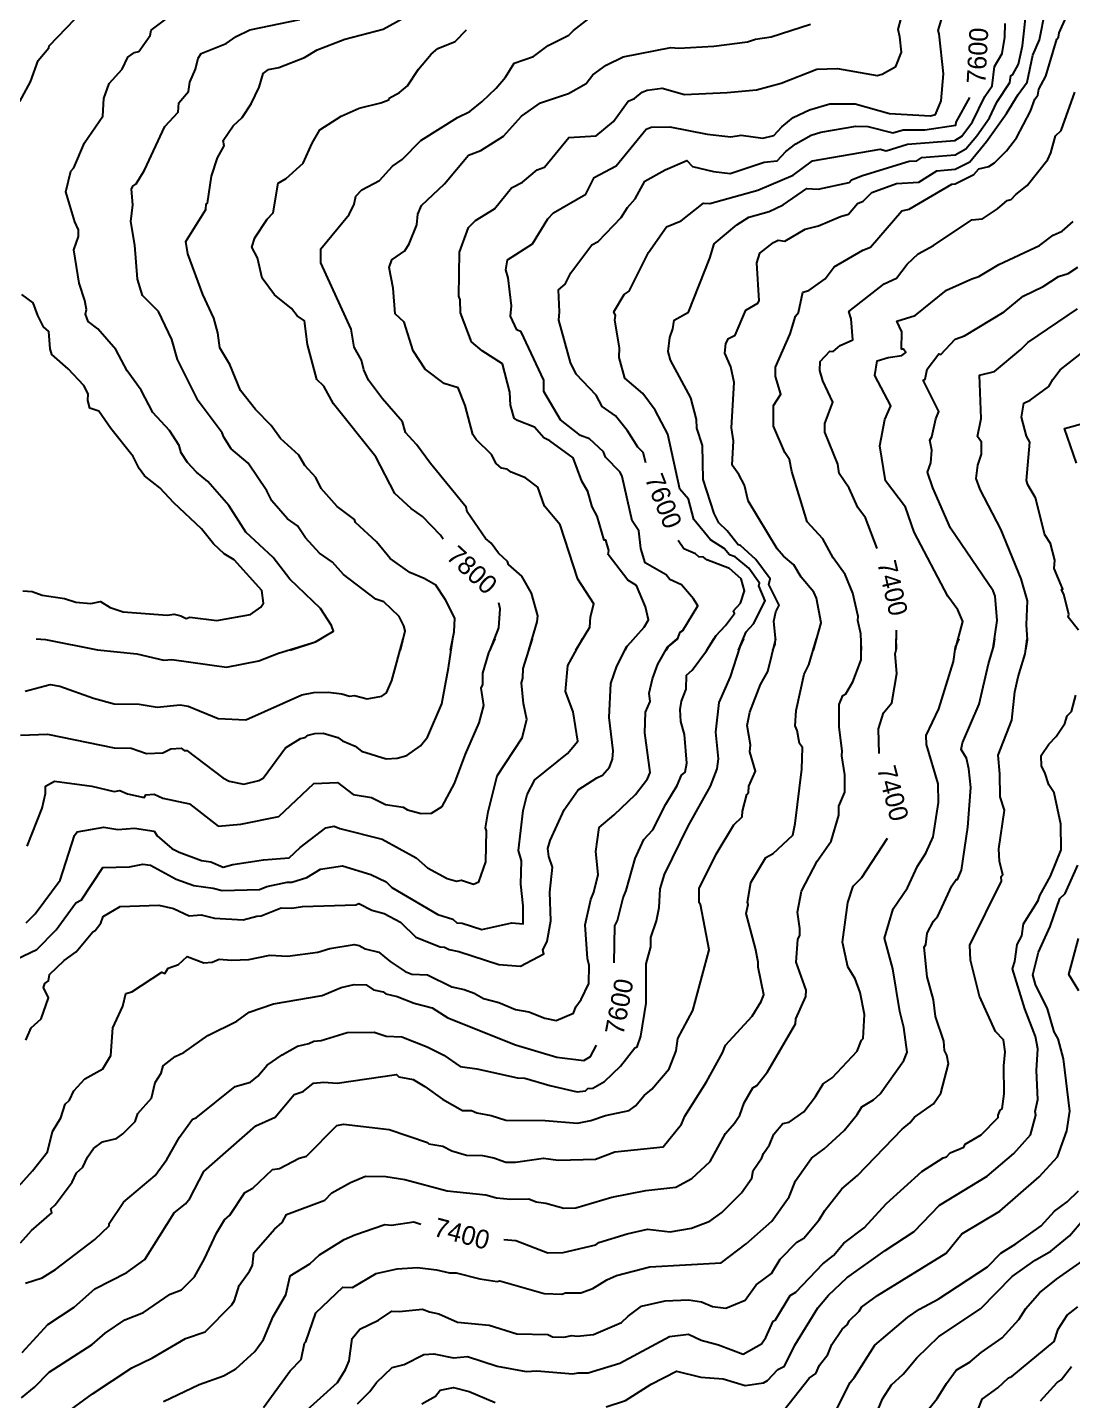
# Model space of a CAD drawing. Extents: x 9339 to 13216, y 3769 to 6935.
# Drawn here: x 12219 to 12642, y 4220 to 4776 of the extents above; entities that cross this region are included whole.
import ezdxf
from ezdxf.enums import TextEntityAlignment as Align

# ---------------------------------------------------------------- set-up
doc = ezdxf.new("R2010")
doc.units = 0
doc.header["$MEASUREMENT"] = 0
for name, color, linetype in [('DTM_SURFACE_CON', 9, 'Continuous'), ('DTM_SURFACE_ICON', 251, 'Continuous'), ('DTM_TEXT_ICON', 251, 'Continuous')]:
    doc.layers.add(name, color=color, linetype=linetype)
doc.styles.add('TMODELF', font='tmodelf')

msp = doc.modelspace()

# ---------------------------------------------------------------- linework, layer by layer
at = {"layer": 'DTM_SURFACE_CON', "linetype": 'Continuous', "flags": 128}
for points, elevation in [([(12216.01, 4745.87), (12220.33, 4753.9), (12223.44, 4762.46), (12227.72, 4767.56), (12227.94, 4768.38), (12241.75, 4782.88)], 2426.21), ([(12390.19, 4523.96), (12391.76, 4531.3), (12391.94, 4536.83), (12388.21, 4544.35), (12384.27, 4550.25), (12379.62, 4552.97), (12373.76, 4555.37), (12365.83, 4561.01), (12360.26, 4567.74), (12351.79, 4575.64), (12351.43, 4576.75), (12344.41, 4582.01), (12337.97, 4589.38), (12335.77, 4593.83), (12331.32, 4598.69), (12328.93, 4602.82), (12321.53, 4609.6), (12317.63, 4614.79), (12311.35, 4621.33), (12305.25, 4628.92), (12300.96, 4639.49), (12296.99, 4646.24), (12296.15, 4652.38), (12294.49, 4658.28), (12290.04, 4667.81), (12283.98, 4684.34), (12283.15, 4689.31), (12291.25, 4702.26), (12291.34, 4704.34), (12291.91, 4704.81), (12293.62, 4715.75), (12296.03, 4723.05), (12298.73, 4727.96), (12298.23, 4730.14), (12302.26, 4736.02), (12305.98, 4739.42), (12309.58, 4745.01), (12312.79, 4751.65), (12314.46, 4757.23), (12316.68, 4758.8), (12320.74, 4759.69), (12331.14, 4763.74), (12336.24, 4766.86), (12347.46, 4771.09), (12362.93, 4775.2), (12377.72, 4783.26)], 2389.63), ([(12460.8, 4523.96), (12461.75, 4525.64), (12468.49, 4533.3), (12470.31, 4536.14), (12469.14, 4541.5), (12465.4, 4550.08), (12461.92, 4552.29), (12453.99, 4562.61), (12454.21, 4564.23), (12453, 4568.5), (12452.42, 4568.47), (12449.58, 4578.08), (12447.45, 4581.96), (12445.81, 4588.16), (12443.33, 4592.27), (12439.83, 4601.81), (12430.42, 4608.61), (12427.94, 4609.9), (12424.21, 4614.15), (12417.28, 4616.82), (12416.01, 4617.74), (12414.48, 4623.06), (12414.2, 4628.29), (12411.3, 4639.77), (12403.05, 4645.04), (12398.77, 4648.61), (12394.21, 4660.37), (12394.12, 4665.62), (12393.65, 4667.12), (12393.91, 4684.9), (12397.47, 4694.92), (12400.27, 4697.8), (12408.02, 4702.46), (12414.93, 4710.99), (12419.28, 4713.22), (12425.22, 4718.27), (12428.28, 4719.3), (12438.05, 4731.38), (12449.2, 4732.05), (12456.14, 4737.87), (12462.11, 4745.99), (12464.61, 4747.12), (12467.76, 4749.72), (12469.81, 4750.51), (12475.89, 4751.29), (12484.84, 4748.7), (12502.18, 4749.52), (12513.92, 4750.68), (12523.9, 4753.36), (12538.42, 4759.03), (12546.68, 4759.32), (12562.8, 4756.41), (12564.74, 4756.99), (12570.32, 4760.04), (12572.56, 4765.84), (12572.01, 4772.08), (12571.29, 4775.04), (12573.69, 4784.21)], 2340.86), ([(12477.5, 4523.96), (12478.19, 4525.3), (12481.96, 4528.33), (12483.09, 4531.19), (12484.25, 4531.94), (12490.28, 4541.82), (12488.53, 4544.74), (12483.65, 4550.35), (12478.89, 4552.54), (12477.46, 4554.4), (12468.97, 4559.31), (12467.24, 4565.06), (12466.33, 4572.23), (12463.68, 4576.29), (12459.6, 4594.15), (12458.82, 4595.98), (12452.97, 4601.99), (12452.08, 4604.24), (12446.38, 4609.48), (12442.77, 4610.73), (12434.66, 4617.11), (12427.99, 4628.64), (12427.93, 4633.22), (12418.83, 4652.77), (12417.08, 4653.47), (12414.55, 4659.04), (12414.88, 4663.22), (12413.56, 4674.53), (12412.62, 4677.83), (12413.32, 4681.79), (12423.34, 4688.36), (12429.61, 4698.49), (12431.94, 4700.9), (12444.92, 4708.41), (12448.39, 4715.15), (12457.26, 4719.9), (12469.29, 4734.65), (12471.44, 4735.53), (12478.86, 4735.64), (12494.05, 4732.67), (12503.61, 4731.6), (12507.71, 4732.28), (12516.55, 4731.02), (12521.05, 4732.18), (12524.25, 4735.71), (12528.86, 4739.38), (12535.47, 4742.51), (12543.63, 4744.93), (12553.88, 4744.96), (12567.83, 4741.03), (12584.32, 4740.1), (12586.34, 4740.6), (12588.62, 4746.24), (12589.59, 4757.12), (12587.92, 4773.3), (12587.42, 4774.69), (12590.05, 4783.09)], 2328.67), ([(12520.62, 4523.96), (12521.49, 4526.36), (12521.71, 4528.81), (12521.03, 4535.62), (12521.77, 4539.46), (12523.14, 4542.17), (12519.01, 4550.53), (12519.56, 4552.79), (12513.72, 4560.6), (12507.44, 4566.3), (12506.61, 4566.57), (12502.15, 4572.26), (12498.79, 4575.41), (12496.92, 4579.21), (12492.46, 4593.03), (12492.09, 4606.7), (12489.88, 4613.72), (12489.75, 4617.25), (12487.42, 4626.08), (12479.14, 4641.22), (12478.26, 4644.8), (12478.91, 4650.4), (12480.18, 4653.91), (12480.62, 4657.41), (12486.43, 4660.64), (12495.14, 4682.49), (12496.84, 4688.36), (12505.96, 4695.98), (12510.81, 4699.06), (12519.07, 4701.35), (12524.75, 4704.14), (12534.37, 4710.7), (12538.98, 4710.38), (12551.44, 4713.09), (12552.45, 4714.2), (12556.82, 4716), (12575.74, 4721.78), (12578.78, 4721.92), (12580.85, 4723.24), (12594.27, 4724.32), (12598.65, 4726.69), (12603.05, 4731.99), (12608.21, 4739.33), (12611.23, 4745.59), (12616.48, 4753.53), (12616.84, 4756.38), (12617.63, 4756.8), (12619.97, 4761.04), (12621.51, 4768.41), (12623.24, 4783.17)], 2292.1), ([(12556.47, 4523.96), (12556.14, 4530.6), (12554.92, 4535.97), (12555.07, 4537.5), (12552.94, 4547.04), (12549.79, 4554.49), (12545.04, 4561.31), (12540.81, 4568.91), (12534.44, 4575.8), (12528.3, 4596.26), (12527.35, 4601.03), (12525.39, 4603.96), (12520.81, 4614.6), (12520.79, 4622.89), (12523.77, 4627.56), (12521.61, 4634.71), (12521.64, 4638.48), (12527.62, 4651.96), (12529.75, 4659.1), (12530.92, 4660.48), (12532.78, 4668.72), (12535.13, 4669.45), (12541.76, 4674.16), (12545.33, 4679.03), (12557.03, 4685.81), (12560.12, 4687.01), (12572.69, 4701.72), (12575.74, 4702.36), (12592.95, 4712.5), (12594.33, 4712.61), (12601.9, 4716.35), (12603.88, 4718.73), (12607.88, 4719.64), (12610.25, 4721.1), (12615.07, 4725.91), (12619.15, 4731.17), (12624.84, 4742.02), (12626.53, 4746.88), (12627.79, 4748.44), (12628.16, 4750.84), (12631.04, 4756.18), (12635.4, 4771.08), (12636.08, 4771.92), (12636.45, 4773.67), (12641.55, 4785.16)], 2267.71), ([(12325.4, 4523.96), (12335.68, 4527.29), (12342.94, 4531.63), (12342.15, 4533.86), (12337.68, 4540.83), (12325.22, 4552.66), (12318.46, 4561.37), (12307.5, 4571.72), (12300.57, 4582.46), (12292.02, 4592.19), (12287.45, 4595.95), (12283.81, 4599.91), (12281.27, 4603.83), (12280.5, 4606.68), (12276.59, 4612.81), (12269.89, 4620.05), (12265.13, 4629.09), (12259.41, 4636.95), (12254.83, 4645.64), (12247.58, 4653.98), (12243.63, 4656.9), (12242.61, 4659.93), (12242.94, 4661.72), (12242.34, 4665.41), (12240.06, 4672.38), (12237.82, 4685.91), (12239.74, 4691.32), (12239.78, 4693.96), (12238.28, 4697.19), (12234.69, 4709.35), (12236.65, 4717.73), (12237.86, 4719.13), (12242.16, 4729.25), (12249.59, 4740.04), (12250, 4747.09), (12252.16, 4753.23), (12257.44, 4759.03), (12259.78, 4763.85), (12262.37, 4765.69), (12264.19, 4766.07), (12268.74, 4772.62), (12269.1, 4774.76), (12276.18, 4780.03)], 2414.02), ([(12370.01, 4523.96), (12371.84, 4531.71), (12371.37, 4533.79), (12369.45, 4537.57), (12363.2, 4543.46), (12359.97, 4544.54), (12346.98, 4554.61), (12342.52, 4559.59), (12337.3, 4563.12), (12331.56, 4569.42), (12328.31, 4574.21), (12324.31, 4577.13), (12317.95, 4584.4), (12315.97, 4588.37), (12308.39, 4599.58), (12301.56, 4605.43), (12298.49, 4610.09), (12297.84, 4611.9), (12288.19, 4624.8), (12279.81, 4641.51), (12277.52, 4649.56), (12272.07, 4660.98), (12265.61, 4667.38), (12263.59, 4674.08), (12262.61, 4687.73), (12260.94, 4697.34), (12261.79, 4704.08), (12261.14, 4710.45), (12261.7, 4711.64), (12263.06, 4712.58), (12266.52, 4718.13), (12274.65, 4735.74), (12280.02, 4741.65), (12280.39, 4745.39), (12284.29, 4749.93), (12284.85, 4753.69), (12287.14, 4758.93), (12288.17, 4763.41), (12289.4, 4765.3), (12299.55, 4769.38), (12303.52, 4772.27), (12309, 4774.93), (12329.26, 4779.1)], 2401.82), ([(12421.95, 4523.96), (12425.23, 4535.37), (12425.5, 4537.76), (12422.96, 4547.02), (12419.12, 4553.88), (12413.7, 4558.64), (12413.22, 4559.77), (12409.61, 4563.17), (12406.7, 4567.22), (12404.41, 4569.14), (12396.98, 4579.9), (12396.6, 4581.74), (12382.18, 4599.43), (12376.44, 4607.19), (12371.96, 4611.93), (12370.75, 4616.37), (12362.68, 4625.58), (12357.09, 4633.15), (12355.12, 4637.39), (12354.21, 4641.27), (12351.24, 4646.52), (12350.05, 4653.76), (12337.74, 4680.7), (12337.73, 4686.26), (12349.21, 4700.25), (12351.3, 4704.37), (12351.88, 4707.55), (12354.35, 4710.11), (12361.56, 4714.01), (12366.78, 4719.76), (12370.63, 4722.44), (12378.16, 4730.16), (12393.01, 4739.42), (12398.01, 4741.89), (12402.99, 4745.86), (12408.75, 4751.34), (12412.44, 4755.76), (12415.96, 4761.46), (12423.73, 4764.08), (12429.78, 4768.56), (12438.05, 4772.7), (12439.9, 4774.67), (12448.47, 4781.25)], 2365.25), ([(12506.76, 4523.96), (12509.81, 4531.31), (12512.78, 4534.54), (12517.42, 4543.91), (12514.88, 4549.98), (12515.13, 4550.99), (12510.81, 4557.07), (12505.37, 4561.69), (12503, 4562.45), (12500.94, 4565.07), (12495.37, 4568.51), (12488.69, 4576.74), (12486.43, 4584.99), (12482.98, 4589.11), (12478.09, 4611.33), (12472.93, 4621), (12468.02, 4627.84), (12460.71, 4633.94), (12458.4, 4642.4), (12458.54, 4646.29), (12456.63, 4657.46), (12456.96, 4659.3), (12456.25, 4660.88), (12460.5, 4667.86), (12462.47, 4669.11), (12470.28, 4684.79), (12477.57, 4695.19), (12483.54, 4697.58), (12492.51, 4704.83), (12495.14, 4704.58), (12514.58, 4709.98), (12528.75, 4716.09), (12536.61, 4721.94), (12563.97, 4726.6), (12566.41, 4726), (12575.04, 4728.68), (12594.24, 4730.18), (12597.03, 4731.86), (12601.39, 4737.63), (12606.38, 4747.97), (12609.23, 4752.29), (12610.22, 4760.1), (12613.38, 4765.33), (12614.43, 4771.91), (12614.54, 4777.51)], 2304.29), ([(12536.97, 4523.96), (12540.09, 4534.94), (12538.26, 4545), (12537.15, 4547.4), (12532, 4553.45), (12529.06, 4558.48), (12524.91, 4561.9), (12522.38, 4564.92), (12510.63, 4584.33), (12509.17, 4590.68), (12506.86, 4594.98), (12504.14, 4598.78), (12504.71, 4608.61), (12503.81, 4613.93), (12504.96, 4632.22), (12503.66, 4638.54), (12501.15, 4644.04), (12501.61, 4648.05), (12502.61, 4650.03), (12505.31, 4651.43), (12509.72, 4661.52), (12514.57, 4664.38), (12515.02, 4665.24), (12514.06, 4680.6), (12515.38, 4684.53), (12520.79, 4688.8), (12522.69, 4689.78), (12525.4, 4689.41), (12533.72, 4694.24), (12539.02, 4695.61), (12547.99, 4699.41), (12551.17, 4700.29), (12554.82, 4704.61), (12557.17, 4705.56), (12560.68, 4709.06), (12570.64, 4712.78), (12579.57, 4713.21), (12586.9, 4717.87), (12594.3, 4718.47), (12600.28, 4721.52), (12607.06, 4729.7), (12615.02, 4741.03), (12619.76, 4748.79), (12623.43, 4753.67), (12625.79, 4764.6), (12628.47, 4770.82), (12630.76, 4782.5)], 2279.9), ([(12440.87, 4523.96), (12446.51, 4533.27), (12446.85, 4537.43), (12448.14, 4542.66), (12441.7, 4552.64), (12434.64, 4574.69), (12428.18, 4582.16), (12425.59, 4589.87), (12420.6, 4593.6), (12414.75, 4595.94), (12413.14, 4597.21), (12410.84, 4597.57), (12408.71, 4599.52), (12406.74, 4603.15), (12400.54, 4609.13), (12399.2, 4611.24), (12396.12, 4622.86), (12393.35, 4630.07), (12387.67, 4631.83), (12379.96, 4637.6), (12375.18, 4645.05), (12371.47, 4656.65), (12367.85, 4660.07), (12367.05, 4670.41), (12365.35, 4678.7), (12366.43, 4681.79), (12371.77, 4685.54), (12373.45, 4688.27), (12376.57, 4696.01), (12377, 4700.26), (12378.45, 4703.87), (12387.81, 4712.62), (12397.51, 4724.22), (12402.44, 4726.03), (12411.68, 4731.88), (12419, 4739.91), (12426.61, 4745.38), (12438.01, 4749.13), (12445.07, 4753.24), (12447.74, 4756.7), (12453.24, 4760.67), (12460, 4763.91), (12479.33, 4767.73), (12482.52, 4767.46), (12496.67, 4768.25), (12510.38, 4770.02), (12513.61, 4771.19), (12519.89, 4772.09), (12535.82, 4777.21)], 2353.06), ([(12594.39, 4523.96), (12597.42, 4535.53), (12595.41, 4540.21), (12591.32, 4545.78), (12577.76, 4571.73), (12574.27, 4581.76), (12566.11, 4592.47), (12563.91, 4606.59), (12565.88, 4617.27), (12568.27, 4622.84), (12561.81, 4635.08), (12562.72, 4640.97), (12567.2, 4642.35), (12572.82, 4643.18), (12574.41, 4644.37), (12573.49, 4645.71), (12572.61, 4645.71), (12572.75, 4652.66), (12570.8, 4657.07), (12578.11, 4659.32), (12590.88, 4669.64), (12601.06, 4674.23), (12603.88, 4675.05), (12612.03, 4679.91), (12628.37, 4687.62), (12633.96, 4691.83), (12637.54, 4693.4), (12642.02, 4697.38)], 2243.33), ([(12609.52, 4523.96), (12611.26, 4535.99), (12610.55, 4545.75), (12609.68, 4547.91), (12592.46, 4573.32), (12585.35, 4589.63), (12583.13, 4595.89), (12584.49, 4599.71), (12584.83, 4604.87), (12584.11, 4608.93), (12584.94, 4610.2), (12586.51, 4617.58), (12587.77, 4620.55), (12581.38, 4633.14), (12582.24, 4633.51), (12583.04, 4637.61), (12587.67, 4643.87), (12588.54, 4643.59), (12594.3, 4649.73), (12598.15, 4651.06), (12614.1, 4660.86), (12621.78, 4667.16), (12629.89, 4671.03), (12636.09, 4675.04), (12640.06, 4676.27), (12643.96, 4678.87)], 2231.14), ([(12217.31, 4547.95), (12221.01, 4547.64), (12225.07, 4546.13), (12234.13, 4544.84), (12238.73, 4543.37), (12244.72, 4542.78), (12248.63, 4543.67), (12252.6, 4541.21), (12257.79, 4539.47), (12275.69, 4538.08), (12278.48, 4538.47), (12281.21, 4537.84), (12283.28, 4536.71), (12284.79, 4537.23), (12295.74, 4535.88), (12309.3, 4538.36), (12313.48, 4541.37), (12314.56, 4542.89), (12313.89, 4548.01), (12302.73, 4560.45), (12298.7, 4562.92), (12294.31, 4567), (12289.49, 4573.08), (12278.31, 4583.51), (12272.69, 4589.58), (12266.49, 4594.41), (12264.36, 4597.42), (12261.94, 4602.35), (12252.81, 4613.66), (12247.99, 4620.57), (12244.34, 4621.87), (12243.53, 4624.92), (12243.63, 4627.66), (12241.88, 4631.01), (12235.62, 4637.71), (12229, 4643.5), (12228.28, 4645.88), (12227.78, 4652.8), (12225.59, 4654.69), (12223.26, 4659.28), (12221.48, 4664.5), (12216.91, 4667.78)], 2426.21), ([(12622.88, 4523.96), (12623.55, 4528.14), (12623.11, 4534.2), (12623.64, 4543.95), (12621.04, 4552.86), (12612.85, 4572.89), (12604.43, 4588.98), (12602.78, 4593.38), (12603.47, 4598.79), (12604.94, 4603.26), (12605.01, 4608.02), (12603.32, 4610.36), (12604.83, 4617.69), (12604.17, 4635.24), (12610.22, 4636.62), (12620.9, 4645.56), (12623.67, 4648.46), (12643.8, 4662.08)], 2218.94), ([(12644.15, 4531.98), (12640.02, 4537.27), (12640.25, 4538.55), (12638.29, 4546.47), (12637.34, 4548.5), (12637.85, 4548.55), (12634.39, 4556.94), (12634.68, 4560.32), (12632.84, 4567.1), (12630.6, 4570.64), (12626.87, 4585.57), (12623.75, 4590.83), (12623.24, 4592.54), (12624.56, 4608.14), (12623.12, 4610.56), (12621.19, 4618.17), (12622.11, 4623.81), (12624.68, 4625.11), (12632.19, 4630.55), (12633.76, 4633.45), (12636.79, 4637.34), (12646.04, 4644.63)], 2206.75), ([(12211.91, 4302.85), (12221.17, 4313.24), (12227.23, 4321.04), (12229.19, 4329.18), (12232.61, 4334.74), (12234.42, 4340.31), (12236.09, 4341.85), (12237.89, 4345.71), (12242.27, 4350.49), (12249.57, 4354.5), (12252.84, 4359.96), (12253.61, 4371.16), (12257.64, 4379.9), (12258.89, 4384.99), (12261.28, 4385.77), (12273.49, 4393.66), (12274.69, 4393.19), (12276.04, 4395.3), (12280.24, 4396.76), (12283.74, 4399.96), (12290.49, 4397.47), (12293.81, 4397.69), (12296.61, 4398.91), (12301.61, 4398.47), (12308.65, 4398.76), (12317.11, 4400.57), (12324.33, 4400.2), (12336.51, 4401.81), (12341.42, 4403.2), (12351.29, 4404.8), (12353.24, 4404.45), (12355.7, 4403.16), (12361.17, 4401.8), (12365.8, 4397.94), (12371.83, 4393.99), (12374.64, 4392.89), (12380.86, 4392.61), (12390.72, 4387.69), (12395.71, 4386.63), (12399.85, 4385.16), (12403.51, 4383.06), (12409.78, 4381.43), (12416.45, 4378.61), (12421.9, 4377.57), (12428.41, 4375.12), (12432.96, 4374.16), (12439.92, 4377.06), (12440.87, 4379.59), (12443.03, 4382.63), (12446.22, 4389.13), (12446.34, 4396.38), (12445.61, 4399.18), (12444.62, 4412.77), (12446.92, 4423.12), (12448.2, 4426.01), (12450, 4433.12), (12449.05, 4442.44), (12450.3, 4452.18), (12456.36, 4457.26), (12465, 4465.57), (12469.84, 4471.9), (12471.04, 4474.51), (12468.87, 4490.44), (12469.13, 4498.82), (12470.91, 4503.11), (12470.63, 4506.54), (12471.85, 4512.4), (12474.11, 4518.29), (12477.97, 4525.15), (12481.85, 4528.54)], 2328.67), ([(12214.64, 4398.98), (12222.96, 4402.79), (12230.79, 4410.82), (12238.63, 4421.66), (12240.93, 4422.99), (12249.58, 4436.02), (12260.33, 4436.26), (12265.78, 4437.32), (12268.92, 4436.9), (12279.3, 4431.33), (12286.42, 4428.78), (12294.26, 4427.67), (12297.89, 4426.68), (12313, 4427.15), (12316, 4428.38), (12324.13, 4430.06), (12326.03, 4430.06), (12332.06, 4431.92), (12337.61, 4435.28), (12346.5, 4436.63), (12358.04, 4433.14), (12364.22, 4430.22), (12366.45, 4427.96), (12385.15, 4417.01), (12391.1, 4415.09), (12392.75, 4413.68), (12394.99, 4413.46), (12402.85, 4410.9), (12414.96, 4413.65), (12419.55, 4413.27), (12419.6, 4420.49), (12418.71, 4429.31), (12418.9, 4438.76), (12417.71, 4442.92), (12419.65, 4459.08), (12421.19, 4465.56), (12424.35, 4471.5), (12437.58, 4482.16), (12441.78, 4487.16), (12439.78, 4499.03), (12436.69, 4507.24), (12437.69, 4517.73), (12443.65, 4528.54)], 2353.06), ([(12216.36, 4489.5), (12227.25, 4490.01), (12254.16, 4484.44), (12261.13, 4484.25), (12267.27, 4482.14), (12273.91, 4482.41), (12277.16, 4484), (12281.3, 4484.35), (12282.52, 4483.32), (12283.56, 4483.4), (12298.18, 4472.24), (12300.74, 4470.99), (12306.59, 4469.77), (12312.67, 4471.17), (12314.48, 4472.12), (12323.44, 4484.47), (12329.59, 4488.2), (12331.42, 4488.59), (12332.67, 4489.52), (12335.32, 4490.16), (12338.79, 4490.29), (12344.64, 4488.65), (12346.48, 4487.23), (12351.6, 4485.05), (12354.16, 4483.07), (12364.24, 4480.03), (12368.62, 4480.3), (12372.61, 4481.26), (12378.12, 4485.26), (12380.94, 4488.74), (12386.7, 4502.17), (12389.45, 4516.76), (12391.1, 4528.54)], 2389.63), ([(12216.75, 4221.52), (12221.97, 4225.73), (12227.93, 4231.83), (12245.35, 4242.99), (12250.6, 4247.68), (12258.47, 4252.98), (12266.12, 4255.99), (12276.91, 4263.44), (12281.38, 4265.16), (12286.64, 4270.44), (12290.79, 4277.7), (12295.55, 4288.05), (12298.78, 4293.49), (12300.91, 4295.4), (12306.98, 4304.58), (12310.31, 4306.33), (12318.18, 4313.84), (12321.09, 4314.3), (12329.01, 4318.35), (12332, 4319.25), (12344.19, 4331.66), (12346.92, 4332.11), (12365.46, 4329.95), (12380.87, 4324.72), (12381.47, 4324.15), (12387.1, 4323.21), (12390.78, 4321.4), (12396.71, 4319.59), (12403.14, 4319.48), (12407.8, 4318.58), (12412.66, 4316.77), (12416.57, 4316.86), (12427.78, 4318.4), (12433.72, 4317.54), (12448.9, 4318.04), (12456.71, 4320.97), (12476.18, 4323.04), (12483.71, 4332.16), (12484.93, 4335.38), (12493.82, 4349.34), (12500.2, 4361.03), (12501.43, 4364.12), (12512.21, 4375.82), (12515.9, 4381.74), (12516.91, 4384.46), (12514.6, 4395.63), (12514.65, 4397.72), (12513.64, 4403.25), (12509.86, 4417.45), (12510.56, 4421.07), (12510.29, 4422.03), (12511.74, 4429.94), (12517.72, 4439.99), (12520.75, 4441.71), (12528.64, 4449.14), (12529.63, 4453.75), (12532.3, 4475.84), (12532.55, 4484.49), (12531.36, 4486.11), (12530.42, 4491.48), (12529.57, 4493.37), (12530, 4499.53), (12533.27, 4514.26), (12535.11, 4517.94), (12538.22, 4528.54)], 2279.9), ([(12216.94, 4239.85), (12227.34, 4251.17), (12238.08, 4258.1), (12246.42, 4265.55), (12259.32, 4272.12), (12266.57, 4277.45), (12278.52, 4296.24), (12283.01, 4299.93), (12284.76, 4302.11), (12290.5, 4312.96), (12311.48, 4331.45), (12319.25, 4335.03), (12327, 4344.12), (12330.59, 4345.41), (12334.88, 4348.7), (12338.96, 4349.1), (12344.32, 4348.77), (12368.38, 4352.23), (12369.3, 4351.31), (12375.1, 4350.26), (12379.84, 4347.46), (12386.94, 4342.26), (12395.11, 4337.65), (12398.76, 4337.64), (12400.83, 4336.79), (12406.72, 4335.7), (12412.58, 4333.85), (12428.49, 4333.72), (12441.61, 4332.59), (12446.99, 4333.66), (12452.97, 4335.68), (12462.45, 4337.67), (12465.01, 4339.61), (12468.59, 4343.81), (12471.69, 4346.35), (12478.67, 4354.6), (12481.48, 4361.89), (12482.13, 4366.82), (12488.21, 4378.12), (12494.78, 4402.66), (12491.38, 4421), (12490.85, 4421.75), (12490.79, 4427.53), (12497.7, 4441.44), (12504.85, 4453.21), (12508.24, 4456.49), (12508.33, 4458.79), (12510.02, 4465.52), (12510.79, 4466.32), (12510.83, 4468.91), (12513.56, 4474.94), (12511.33, 4482.77), (12511.57, 4485.57), (12510.26, 4493.52), (12511.23, 4498.9), (12515.65, 4510.1), (12518.53, 4515.28), (12521.77, 4528.54)], 2292.1), ([(12218.14, 4507.29), (12228.26, 4510.01), (12232.26, 4509.36), (12245.87, 4504.45), (12254.25, 4502.28), (12264.33, 4502.05), (12271.58, 4500.86), (12280.89, 4501.76), (12284.17, 4501.22), (12296.19, 4496.31), (12307.39, 4495.69), (12330.03, 4505.84), (12334.92, 4506.85), (12340.77, 4506.91), (12346.28, 4506.24), (12349.31, 4505.38), (12351.45, 4505.61), (12356.54, 4504.2), (12362.4, 4505.26), (12364.4, 4506.64), (12366.48, 4511.62), (12371.14, 4528.54)], 2401.82), ([(12218.31, 4267.81), (12225.1, 4270.04), (12230.49, 4273.36), (12246.38, 4285.45), (12252.11, 4291.1), (12252.2, 4291.99), (12257.96, 4300.58), (12270.81, 4311.47), (12275.56, 4317.93), (12280.66, 4326.97), (12285.87, 4334.14), (12287.39, 4334.69), (12303.18, 4347.35), (12309.28, 4349.19), (12312.32, 4351.53), (12316.01, 4356.04), (12322.08, 4360.23), (12328.32, 4363.69), (12332.95, 4364.79), (12334.9, 4365.73), (12337.96, 4366), (12348.48, 4369.2), (12359.3, 4369.43), (12364.25, 4367.83), (12370.5, 4367.45), (12380.84, 4363.4), (12387.49, 4360.05), (12394.16, 4355.55), (12400.85, 4354.54), (12417.32, 4350.96), (12420.28, 4350.8), (12430.33, 4347.8), (12441.39, 4345.23), (12444.79, 4345.67), (12445.79, 4346.61), (12447.74, 4346.79), (12452.45, 4349.44), (12459.01, 4355.68), (12464.74, 4363.09), (12465.69, 4363.43), (12467.2, 4367.79), (12469.41, 4381.13), (12469.34, 4396.97), (12471.29, 4403.92), (12471.25, 4407.65), (12473.52, 4414.46), (12474.67, 4419.86), (12474.95, 4427.41), (12476.8, 4433.12), (12486.38, 4452.73), (12495.34, 4468.91), (12498.09, 4475.99), (12498.66, 4479.96), (12497.54, 4490.72), (12498.86, 4502.72), (12503.42, 4513.19), (12507.32, 4525.35), (12508.84, 4528.54)], 2304.29), ([(12218.44, 4366.12), (12220.64, 4371.17), (12224.69, 4374.74), (12227.6, 4383.25), (12225.66, 4387.5), (12226.09, 4389.11), (12227.59, 4390.17), (12228.1, 4392.78), (12234.01, 4398.41), (12238.82, 4401.86), (12245.57, 4409.95), (12246.51, 4410.51), (12248.81, 4413.55), (12249.72, 4416.14), (12256.68, 4420.24), (12272.28, 4420.8), (12278.18, 4419.42), (12284.55, 4416.44), (12289.38, 4416.81), (12294.74, 4415.53), (12306.38, 4414.87), (12311.83, 4416.37), (12313.71, 4416.41), (12321.68, 4419.69), (12326, 4419.5), (12330.35, 4420.18), (12351.9, 4420.86), (12353.18, 4421.43), (12358.41, 4418.72), (12363.41, 4417.34), (12369.97, 4413.88), (12376.14, 4407.88), (12386.05, 4403.92), (12387.8, 4403.72), (12389.69, 4402.81), (12393.54, 4401.98), (12409.8, 4396.72), (12418.48, 4396.13), (12428.01, 4401.07), (12427.5, 4402.53), (12429.3, 4406.22), (12430.78, 4414.45), (12430.39, 4426.04), (12431.53, 4436.18), (12429.96, 4440.44), (12429.65, 4443.72), (12430.52, 4446.9), (12436.19, 4459.39), (12441.91, 4467.48), (12449.39, 4472.35), (12451.63, 4473.34), (12454.46, 4476.64), (12455.71, 4479.9), (12456.04, 4483.23), (12454.33, 4496.65), (12455.1, 4510.41), (12457.45, 4517.46), (12461.57, 4525.42), (12464.3, 4528.54)], 2340.86), ([(12218.66, 4413.65), (12222.25, 4417.23), (12232.33, 4430.85), (12238.15, 4448.96), (12239.24, 4450.38), (12249.96, 4452.33), (12255.68, 4451.42), (12262.43, 4451.92), (12270.34, 4450.72), (12271.62, 4448.88), (12277.55, 4443.76), (12280.44, 4442.2), (12289.54, 4438.87), (12293.26, 4438.34), (12298.22, 4436.19), (12302.18, 4437.27), (12314.56, 4439.08), (12325, 4439.87), (12329.44, 4444.12), (12339.78, 4452.11), (12343.14, 4452.74), (12345.46, 4451.78), (12362.58, 4447.53), (12376.29, 4439.86), (12380.96, 4435.93), (12388.92, 4431.61), (12392.64, 4430.45), (12394.62, 4430.87), (12399.58, 4429.25), (12401.71, 4430.15), (12404.47, 4438.26), (12404.79, 4450.81), (12404.35, 4452.03), (12405.42, 4458.56), (12409.13, 4473.04), (12419.15, 4488.52), (12421.14, 4495.9), (12419.8, 4502.3), (12418.89, 4510.78), (12419.51, 4512.55), (12419.59, 4516.47), (12423.37, 4528.54)], 2365.25), ([(12222.6, 4528.54), (12226.45, 4528.2), (12247.49, 4524.02), (12263.43, 4522.43), (12274.26, 4519.91), (12277.56, 4520.13), (12299.67, 4517.12), (12312.77, 4519.59), (12320.71, 4522.72), (12335.68, 4527.29), (12337.75, 4528.54)], 2414.02), ([(12229.98, 4211.7), (12245.37, 4223.1), (12261.37, 4233.61), (12269.75, 4237.61), (12283.01, 4245.42), (12290.95, 4248.11), (12301.81, 4259.13), (12302.87, 4260.85), (12304.77, 4266.94), (12308.96, 4272.69), (12310.08, 4275), (12310.68, 4280.05), (12319.09, 4289.7), (12322.19, 4292.38), (12323.93, 4295.61), (12339.43, 4301.49), (12342.27, 4304.45), (12349.71, 4308.63), (12355.86, 4311.2), (12364.01, 4310.97), (12371.7, 4309.73), (12388.94, 4305.18), (12404.53, 4303.55), (12408.85, 4302.38), (12414.49, 4301.8), (12421.84, 4301.94), (12424.88, 4300.81), (12428.81, 4300.26), (12436, 4298.2), (12440.93, 4298.31), (12455.53, 4302.69), (12469.22, 4305.38), (12481.35, 4306.72), (12487.86, 4310.16), (12495.27, 4317.08), (12501.48, 4328.37), (12505.14, 4332.59), (12507.19, 4335.81), (12508.98, 4340.78), (12512.51, 4346.9), (12514.12, 4347.76), (12518.49, 4353.36), (12529.76, 4372.77), (12529.91, 4374.73), (12533.97, 4383.88), (12534.05, 4386.39), (12530.02, 4397.73), (12530.72, 4406.9), (12531.44, 4408.65), (12531.53, 4411.35), (12530.57, 4417.98), (12532.16, 4426.4), (12538.45, 4438.54), (12544.16, 4446.71), (12547.34, 4457.23), (12547.33, 4460.84), (12549.68, 4466.43), (12549.7, 4473.52), (12548.44, 4481.14), (12548.67, 4483.23), (12547.46, 4492.81), (12547.44, 4501.89), (12548.94, 4505.63), (12550.13, 4506.31), (12552.95, 4511.11), (12556.33, 4520.04), (12556.28, 4528.54)], 2267.71), ([(12314.65, 4217.59), (12325.43, 4232.39), (12329.77, 4236.99), (12331.17, 4243.57), (12331.77, 4244.1), (12335.74, 4255.88), (12346.65, 4266.29), (12350.6, 4266.04), (12360.2, 4271.79), (12368.59, 4273.68), (12376.93, 4274.22), (12384.58, 4273.19), (12389.75, 4271.98), (12392.45, 4271.99), (12402.15, 4269.62), (12409.03, 4268.55), (12410.18, 4268.83), (12428.1, 4263.64), (12435.24, 4263.45), (12436.74, 4263.92), (12442.92, 4263.91), (12447.85, 4265.73), (12453.48, 4269.19), (12457.36, 4270.88), (12470.78, 4274.39), (12499.66, 4276.12), (12509.81, 4283.77), (12520.24, 4292.89), (12527.16, 4302.8), (12529.71, 4309.31), (12536.23, 4318.36), (12541.37, 4322.17), (12549.47, 4329.66), (12554.69, 4336.02), (12556.55, 4339.14), (12561.29, 4342.01), (12564.02, 4344.51), (12573.61, 4357.96), (12574.93, 4361.31), (12573.6, 4371.28), (12571.89, 4377.69), (12569.09, 4395.05), (12565.69, 4407.4), (12569.3, 4419.33), (12574.99, 4427.8), (12579.11, 4436.51), (12582.49, 4441.77), (12585.39, 4448.47), (12587.62, 4462.25), (12587.42, 4469.87), (12582.69, 4485.78), (12582.54, 4489.42), (12587.72, 4500.21), (12593.62, 4519.32), (12594.49, 4525.2), (12595.88, 4528.54)], 2243.33), ([(12329.45, 4214.01), (12344.46, 4227.62), (12347.76, 4232.92), (12349.2, 4236.43), (12350.47, 4245.44), (12353.56, 4249.3), (12361.14, 4252.81), (12366.56, 4256.48), (12369.5, 4256.32), (12378.87, 4257.34), (12381.71, 4256.19), (12385.56, 4255.48), (12393.07, 4252.01), (12405.86, 4250.87), (12416.99, 4247.32), (12429.53, 4247.04), (12431.42, 4246.18), (12436.1, 4246), (12439.25, 4246.64), (12441.42, 4246.38), (12448.03, 4247.07), (12459.36, 4251.89), (12462.04, 4254.51), (12467.46, 4258.56), (12477.03, 4260.7), (12486.43, 4261.12), (12491.7, 4260.3), (12496.19, 4258.36), (12501.64, 4257.73), (12509.35, 4261), (12513.82, 4267.14), (12520.02, 4271.78), (12523.57, 4277.54), (12530.23, 4284.43), (12533.14, 4286.09), (12539.31, 4293.43), (12541.62, 4297.3), (12548.51, 4306.01), (12554.85, 4311.36), (12572.86, 4330.12), (12575.95, 4332.65), (12577.94, 4335.01), (12585.62, 4340.39), (12588.48, 4344.72), (12591.57, 4356.53), (12590.9, 4360.14), (12590.03, 4362.04), (12589.74, 4365.72), (12586.31, 4375.7), (12585.52, 4382.49), (12583.02, 4391.72), (12581.77, 4403.79), (12582.43, 4404.86), (12582.95, 4409.46), (12585.51, 4414.33), (12587.37, 4416.31), (12593.03, 4428.57), (12594.78, 4431.11), (12595.26, 4431.19), (12596.82, 4434.93), (12599.39, 4452.35), (12600.65, 4468.35), (12599.83, 4475.94), (12598.87, 4480.29), (12596.79, 4483.72), (12597.34, 4486.42), (12604.04, 4502.05), (12607.81, 4518.4), (12610.03, 4525.72), (12610.36, 4528.54)], 2231.14), ([(12352.64, 4219.02), (12357.57, 4224.03), (12360.33, 4227.64), (12366.65, 4233.74), (12371.49, 4234.96), (12379.5, 4238.95), (12383.53, 4239.25), (12391.38, 4237.69), (12397.13, 4238.21), (12409.11, 4234.2), (12420.78, 4232.09), (12425.19, 4232.43), (12439.74, 4231.11), (12441.89, 4231.6), (12445.94, 4231.56), (12458.72, 4235.44), (12478.81, 4246.29), (12486.43, 4247.16), (12491.62, 4244.73), (12498.58, 4242.91), (12508.62, 4239.15), (12516.04, 4243.27), (12517.77, 4245.92), (12520.78, 4252.52), (12521.69, 4253.06), (12527.61, 4262.89), (12529.83, 4264.19), (12540.86, 4275.72), (12545.13, 4279), (12549.25, 4284.04), (12557.49, 4290.23), (12566.61, 4300.13), (12580.78, 4313), (12589.44, 4318.6), (12590.87, 4318.97), (12592.34, 4320.54), (12597.84, 4322.89), (12598.34, 4324.02), (12604.8, 4327.87), (12611.74, 4334.91), (12611.68, 4335.85), (12612.57, 4337.86), (12613.37, 4338.37), (12614.14, 4344.5), (12614.02, 4355.78), (12614.53, 4361.49), (12613.91, 4366.23), (12610.7, 4369.62), (12604.16, 4383.93), (12600.52, 4398.55), (12600.22, 4404.6), (12613.02, 4430.51), (12612.93, 4432.32), (12613.56, 4433.23), (12612.21, 4438.37), (12611.95, 4443.51), (12614.23, 4459.26), (12612.46, 4464.62), (12612.45, 4473.92), (12611.65, 4481.41), (12617.29, 4495.58), (12618.45, 4507.09), (12619.77, 4513.11), (12622.65, 4522.44), (12623.47, 4528.54)], 2218.94), ([(12453.14, 4217.86), (12460.95, 4220.41), (12471.41, 4227.04), (12481.64, 4232.28), (12491.44, 4229.79), (12500.53, 4229.1), (12509.46, 4226.47), (12516.81, 4227.57), (12518.42, 4228.49), (12522.63, 4232.96), (12525.26, 4234.21), (12529.47, 4242.75), (12538.73, 4257.87), (12543.04, 4262.97), (12550.57, 4269.94), (12566.04, 4281.03), (12577.69, 4288.7), (12588.02, 4299.41), (12607.33, 4311.09), (12618.02, 4320.36), (12624.81, 4327.89), (12626.93, 4335.82), (12626.67, 4337.35), (12627.75, 4342.2), (12627.28, 4353.94), (12627.71, 4362.63), (12626.84, 4367.7), (12622.52, 4378.86), (12617.48, 4395.03), (12618.43, 4397.94), (12619.36, 4404.88), (12621.31, 4408.31), (12621.96, 4413.24), (12627.95, 4422.67), (12628.59, 4424.62), (12632.92, 4432.53), (12637.15, 4443.13), (12637.06, 4453.54), (12634.32, 4466.28), (12632.15, 4469.46), (12630.57, 4474.39), (12629.19, 4476.98), (12629.11, 4481.31), (12632.18, 4485.94), (12635.19, 4489.07), (12638.67, 4494.31), (12639.58, 4497.33), (12641.41, 4499.1), (12643.13, 4505.73)], 2206.75), ([(12644.32, 4386.17), (12640.25, 4392.73), (12644.17, 4407.31)], 2182.37), ([(12540.31, 4204.72), (12551.85, 4227.71), (12553.59, 4229.78), (12561.78, 4242.73), (12575.12, 4254.05), (12579.95, 4257.37), (12587.44, 4261.4), (12607.4, 4274.47), (12612.8, 4280.02), (12618.89, 4283.7), (12629.04, 4291.07), (12634.54, 4296.95), (12639.59, 4300.79), (12644.16, 4305.19)], 2182.37), ([(12558.37, 4205.04), (12564.98, 4221.01), (12568.52, 4226.77), (12573.26, 4231.06), (12578.81, 4237.62), (12587.75, 4246.27), (12604.53, 4257.42), (12617.34, 4270.54), (12626.7, 4277.1), (12633.04, 4280.82), (12640.55, 4286.98), (12646.03, 4293.51)], 2170.18), ([(12581.54, 4214.29), (12587.05, 4221.13), (12590.79, 4227.27), (12594.78, 4232.68), (12600.39, 4236.08), (12604.78, 4239.86), (12613.31, 4245.76), (12620.08, 4253.18), (12622.9, 4257.55), (12628.38, 4263.96), (12635.36, 4269.53), (12648.73, 4278.85)], 2157.98), ([(12603.53, 4216.41), (12605.2, 4220.89), (12611.54, 4225.44), (12615.94, 4229.61), (12617.23, 4230.05), (12634.37, 4244.2), (12636.01, 4249.29), (12639.68, 4254.94), (12643.9, 4258.21)], 2145.79), ([(12378.65, 4219.04), (12384.09, 4222.09), (12386.08, 4224.5), (12391.39, 4225.59), (12397.83, 4224.01), (12408.26, 4219.52)], 2206.75)]:
    msp.add_lwpolyline(points, dxfattribs=dict(at, elevation=elevation))
at = {"layer": 'DTM_SURFACE_ICON', "linetype": 'Continuous', "flags": 128}
for points, elevation in [([(12387.25, 4568.79), (12386.21, 4570.43), (12378.83, 4578.07), (12374.28, 4581.2), (12367.66, 4587.25), (12360.03, 4602.17), (12342.93, 4623.62), (12339, 4630.71), (12336.19, 4633.46), (12332.33, 4647.63), (12331.23, 4657.2), (12328.24, 4659.13), (12325.9, 4662.11), (12319.01, 4667.7), (12314.05, 4674.46), (12312.15, 4682.72), (12309.94, 4687), (12311.08, 4690.75), (12316.06, 4698.25), (12318.5, 4700.91), (12320.59, 4712.91), (12323.74, 4714.76), (12330.61, 4720.94), (12334.3, 4729.07), (12337.34, 4734.47), (12346, 4739.91), (12353.26, 4743.24), (12362.08, 4745.33), (12365.25, 4746.62), (12365.43, 4747.26), (12369.66, 4749.59), (12372.85, 4752.21), (12377.26, 4758.99), (12382.44, 4765.04), (12385.16, 4767.39), (12392.08, 4770.14), (12396.63, 4774.86)], 2377.44), ([(12562.76, 4565.12), (12558.03, 4577.52), (12554.91, 4581.71), (12551.48, 4589.46), (12547.37, 4595.46), (12546.84, 4599.15), (12541.57, 4612.13), (12541.6, 4615.58), (12544.9, 4624.33), (12540.77, 4632.91), (12539.53, 4637.03), (12539.75, 4640.68), (12543.69, 4644.94), (12544.93, 4644.74), (12547.76, 4647.14), (12552.93, 4649.49), (12552.3, 4658.02), (12551.3, 4660.98), (12565.58, 4672.12), (12570.59, 4674.39), (12574.87, 4680.1), (12579.37, 4684.25), (12585.62, 4687.63), (12601.04, 4697.99), (12605.33, 4698.45), (12611.41, 4702.49), (12615.42, 4705.86), (12617, 4706.27), (12618.8, 4708.3), (12623.42, 4711.86), (12631.75, 4722.43), (12633.01, 4725.09), (12634.94, 4731.98), (12637.25, 4734.17), (12642.67, 4749.65)], 2255.52), ([(12469.28, 4599.79), (12468.19, 4603.9), (12465.94, 4606.03), (12461.84, 4612.62), (12456.96, 4618.69), (12451.6, 4622.51), (12449.18, 4627.04), (12441.09, 4635.54), (12438.76, 4640.37), (12433.99, 4657.5), (12434.33, 4660.86), (12433.85, 4669.77), (12436.58, 4672.06), (12438.85, 4676.53), (12447.33, 4687.93), (12449.9, 4689.33), (12459.28, 4698.95), (12461.85, 4703.02), (12464.87, 4706.48), (12468.87, 4713.61), (12477.09, 4718.32), (12485.85, 4722), (12488.12, 4719.62), (12496.54, 4717.61), (12503.39, 4716.75), (12517.08, 4721.38), (12522.4, 4721.86), (12525.82, 4725.68), (12529.83, 4728.74), (12536.04, 4732.23), (12539.99, 4733.49), (12554.21, 4735.89), (12559.01, 4735.78), (12569.07, 4733.18), (12573.34, 4734.5), (12582.12, 4734.44), (12594.55, 4736.29), (12594.76, 4737.51), (12600.2, 4747.59)], 2316.48), ([(12643.43, 4599.53), (12638.5, 4613.56), (12646.93, 4615.87)], 2194.56), ([(12493.95, 4523.96), (12497.64, 4529.9), (12501.4, 4533.85), (12505.03, 4538.78), (12504.72, 4539.79), (12507.53, 4542.96), (12509.18, 4547.97), (12507.76, 4552.75), (12503.1, 4556.99), (12493.88, 4560.45), (12492.55, 4561.57), (12490.6, 4561.73), (12489.26, 4562.91), (12484.6, 4564.98), (12482.33, 4568.35)], 2316.48), ([(12406.29, 4523.96), (12409.82, 4532.91), (12410.26, 4540.63), (12409.8, 4543.03)], 2377.44), ([(12219.02, 4444.63), (12225.1, 4460.02), (12226.39, 4465.94), (12226.43, 4468.97), (12230.03, 4470.9), (12245.21, 4468.92), (12254.19, 4466.81), (12256.48, 4467.1), (12259.57, 4465.81), (12266.32, 4464.37), (12267.01, 4465.35), (12270.42, 4465.61), (12273.9, 4464.11), (12284.68, 4461.73), (12296.31, 4452.7), (12305.38, 4453.56), (12320.84, 4456.59), (12334.96, 4470.04), (12344.55, 4470.38), (12350.88, 4465.53), (12358.25, 4464.35), (12363.94, 4461.47), (12371.1, 4460.48), (12372.83, 4459.38), (12378.32, 4457.86), (12382.53, 4458.02), (12386.84, 4460.75), (12391.88, 4469.94), (12396.26, 4481.86), (12401.86, 4494.58), (12403.64, 4501.6), (12402.61, 4508.6), (12403.27, 4510.07), (12403.31, 4514.6), (12405.76, 4522.92), (12408.33, 4528.54)], 2377.44), ([(12456.44, 4397.43), (12456.75, 4412.43), (12457.74, 4414.51), (12460, 4423.71), (12461.28, 4426.75), (12464.92, 4439.67), (12468.46, 4447.34), (12472.11, 4451.23), (12477.36, 4461.6), (12481.84, 4469.15), (12483.58, 4473.39), (12485.07, 4474.62), (12485.77, 4478.27), (12484.81, 4489.84), (12483.38, 4495.05), (12483.07, 4499.87), (12483.6, 4503.25), (12485.5, 4508.19), (12485.63, 4513.83), (12487.99, 4515.88), (12493.79, 4523.63), (12496.78, 4528.54)], 2316.48), ([(12563.57, 4482.19), (12563.35, 4492.11), (12565.35, 4498.62), (12568.71, 4502.65), (12570.75, 4514.47), (12570.06, 4522.5), (12570.63, 4524.67), (12570.44, 4528.54)], 2255.52), ([(12570.45, 4523.96), (12570.64, 4532.01)], 2255.52), ([(12411.82, 4285.54), (12416.66, 4285.16), (12429.57, 4280.1), (12435.85, 4280.27), (12449.06, 4283.38), (12450.18, 4284.3), (12461.69, 4287.85), (12469.84, 4289.7), (12479, 4288.55), (12487.69, 4290.1), (12495.1, 4292.91), (12499.91, 4296.38), (12507.96, 4304.34), (12512.07, 4310.36), (12512.68, 4313.43), (12516.08, 4318.49), (12516.78, 4320.37), (12519.23, 4323.76), (12520.95, 4328.12), (12524.59, 4332.44), (12527.14, 4333.02), (12533.07, 4337.18), (12537.85, 4343.42), (12540.93, 4348.46), (12544.63, 4350.91), (12554.64, 4361.66), (12556.45, 4366.1), (12557.12, 4366.77), (12557.65, 4376.53), (12555.88, 4385.46), (12553.83, 4391), (12550.97, 4395.76), (12548.73, 4405.74), (12550.94, 4421.91), (12553.11, 4428.45), (12556.54, 4431.9), (12566.92, 4447.9)], 2255.52), ([(12523.2, 4214.07), (12535.34, 4229.38), (12537.93, 4231.3), (12539.51, 4234.72), (12542.88, 4238.98), (12544.45, 4242.99), (12548.61, 4249.2), (12550.73, 4251.14), (12551.42, 4252.61), (12555.54, 4256.47), (12556.42, 4258.09), (12562.88, 4262.91), (12590.7, 4279.99), (12596.96, 4287.85), (12612.38, 4296.93), (12628.32, 4310.85), (12635.66, 4318.91), (12639.43, 4329.42), (12640.69, 4337.45), (12638.1, 4358.6), (12635.92, 4366.7), (12634.3, 4369.47), (12631.62, 4378.85), (12626.87, 4388.65), (12625.72, 4392.58), (12628.03, 4401.8), (12632.75, 4412.08), (12636.62, 4423.5), (12638.78, 4425.46), (12643.97, 4436.96)], 2194.56), ([(12216.31, 4284.17), (12220.82, 4289.2), (12229.03, 4296.32), (12228.54, 4297.86), (12230.32, 4299.48), (12237.2, 4308.74), (12239.02, 4312.44), (12241.55, 4314.77), (12243.35, 4318.86), (12245.89, 4322.32), (12249.44, 4324.98), (12255.15, 4326.4), (12257.75, 4328.2), (12262.67, 4333.27), (12263.79, 4336.49), (12269.36, 4342.67), (12270.82, 4349.01), (12273.22, 4352.74), (12273.99, 4355.8), (12278.93, 4359.57), (12282.36, 4361.2), (12292.06, 4368.08), (12303.79, 4373.89), (12308.85, 4377.51), (12318.69, 4380.91), (12338.37, 4384.23), (12345.97, 4387.5), (12351.21, 4388.74), (12356.18, 4388.5), (12359.02, 4386.57), (12362.95, 4385.72), (12364.08, 4384.87), (12368.68, 4383.87), (12375.52, 4381.16), (12382.78, 4379.25), (12389.09, 4375.24), (12416.51, 4364.21), (12433.2, 4359.3), (12444.13, 4357.97), (12446.85, 4359.57), (12449.3, 4364.14)], 2316.48), ([(12274.21, 4219.97), (12288.63, 4226.85), (12298.44, 4230.41), (12303.34, 4233.25), (12311.06, 4240.22), (12314.53, 4245.06), (12318.56, 4254.41), (12323.68, 4263.17), (12325.43, 4270.78), (12333.27, 4275.69), (12337.25, 4279.33), (12347.24, 4285.54), (12351.48, 4287.46), (12363.69, 4291.57), (12366.3, 4291.35), (12375.45, 4292.64), (12378.26, 4291.77)], 2255.52), ([(12628.88, 4220.24), (12635.58, 4227.61), (12637.25, 4228.8), (12641.34, 4234.15)], 2133.6)]:
    msp.add_lwpolyline(points, dxfattribs=dict(at, elevation=elevation))

# ---------------------------------------------------------------- texts
at = {"layer": 'DTM_TEXT_ICON', "linetype": 'Continuous', "style": 'TMODELF'}
for s, rotation, p in [('7600', 86.947, (12603.36, 4764.46, 2316.48)), ('7600', 291.6618, (12476.38, 4584.3, 2316.48)), ('7800', 317.3747, (12398.96, 4556.38, 2377.44)), ('7400', 283.1637, (12569.06, 4549.11, 2255.52)), ('7400', 284.5102, (12569.18, 4466.06, 2255.52)), ('7600', 79.2985, (12458.46, 4379.73, 2316.48)), ('7400', 345.1022, (12394.83, 4287.88, 2255.52))]:
    msp.add_text(s, height=7.62, rotation=rotation, dxfattribs=at).set_placement(p, align=Align.MIDDLE_CENTER)

doc.saveas('drawing.dxf')
